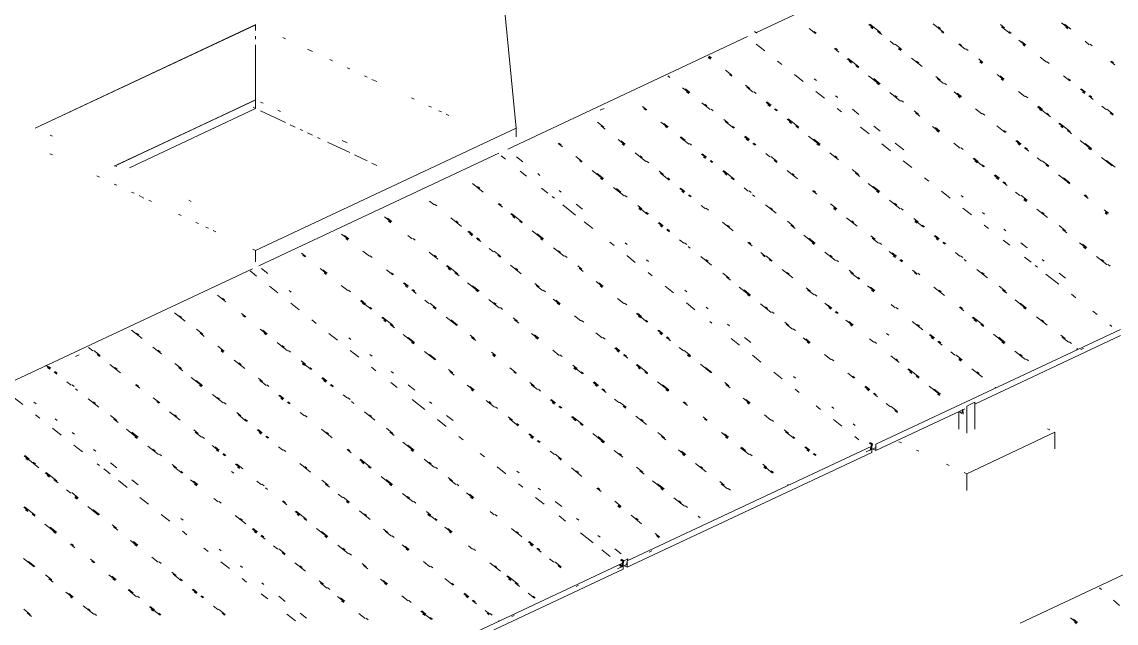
# Paper-space layout '03 3D Building and Roof' of a CAD drawing. Header units: millimetres. Extents: x 5 to 415, y 5 to 292.
# Drawn here: x 265.21 to 282.26, y 87.99 to 97.36 of the extents above; entities that cross this region are included whole.
import ezdxf

# ---------------------------------------------------------------- set-up
doc = ezdxf.new("R2010")
doc.units = ezdxf.units.MM
doc.layers.add('EXISTING', color=7, linetype='Continuous')
picture_1 = doc.add_image_def('image3.png', size_in_pixel=(1577, 763))

# ---------------------------------------------------------------- blocks, each defined once
blk = doc.blocks.new('SHEET_03')
at = {"layer": 'EXISTING', "color": 250, "lineweight": 9}
for p, q in [((272.439, 100.554), (272.908, 95.706)), ((276.654, 97.199), (280.391, 98.954)), ((265.411, 95.705), (268.852, 97.32)), ((265.413, 95.705), (268.839, 97.314)), ((268.849, 97.228), (268.849, 97.318)), ((276.658, 97.185), (276.625, 97.212)), ((277.473, 97.262), (277.572, 97.183)), ((277.585, 97.189), (277.552, 97.215)), ((278.407, 97.323), (278.474, 97.271)), ((278.586, 97.197), (278.42, 97.329)), ((278.47, 97.257), (278.437, 97.283)), ((278.54, 97.218), (278.606, 97.165)), ((278.583, 97.184), (278.549, 97.21)), ((279.408, 97.332), (279.574, 97.2)), ((279.52, 97.259), (279.487, 97.285)), ((279.571, 97.187), (279.538, 97.213)), ((280.521, 97.268), (280.455, 97.32)), ((280.475, 97.288), (280.608, 97.183)), ((280.621, 97.189), (280.587, 97.215)), ((281.41, 97.349), (281.509, 97.27)), ((281.555, 97.25), (281.455, 97.329)), ((281.506, 97.257), (281.473, 97.283)), ((268.849, 97.093), (268.849, 97.138)), ((269.273, 97.119), (269.312, 97.101)), ((272.777, 95.379), (276.514, 97.134)), ((278.739, 97.06), (278.806, 97.007)), ((280.741, 97.077), (280.84, 96.998)), ((280.853, 97.004), (280.787, 97.057)), ((281.775, 97.06), (281.841, 97.007)), ((268.849, 96.149), (268.849, 97.003)), ((269.659, 96.938), (269.736, 96.902)), ((276.65, 97.014), (276.783, 96.909)), ((277.871, 96.946), (277.937, 96.893)), ((277.917, 96.925), (277.884, 96.952)), ((278.918, 96.934), (278.818, 97.013)), ((278.902, 96.915), (278.869, 96.941)), ((278.872, 96.955), (278.905, 96.928)), ((279.806, 97.016), (279.906, 96.937)), ((279.849, 96.982), (279.816, 97.008)), ((279.852, 96.995), (279.819, 97.022)), ((279.952, 96.916), (279.918, 96.943)), ((280.837, 96.985), (280.804, 97.011)), ((281.887, 96.987), (281.854, 97.013)), ((270.006, 96.775), (270.045, 96.757)), ((275.937, 96.78), (275.903, 96.806)), ((275.906, 96.82), (275.94, 96.794)), ((275.952, 96.8), (275.919, 96.826)), ((276.982, 96.751), (277.049, 96.698)), ((278.07, 96.788), (278.137, 96.735)), ((278.249, 96.662), (278.083, 96.794)), ((278.133, 96.721), (278.1, 96.748)), ((279.071, 96.796), (279.237, 96.665)), ((279.183, 96.723), (279.15, 96.75)), ((280.184, 96.732), (280.118, 96.785)), ((280.168, 96.713), (280.135, 96.739)), ((280.138, 96.753), (280.172, 96.726)), ((281.073, 96.814), (281.172, 96.735)), ((281.218, 96.714), (281.185, 96.741)), ((282.173, 96.744), (282.24, 96.691)), ((282.219, 96.723), (282.186, 96.749)), ((270.277, 96.648), (270.315, 96.63)), ((270.547, 96.521), (270.585, 96.503)), ((275.271, 96.522), (275.304, 96.495)), ((276.172, 96.609), (276.272, 96.53)), ((276.269, 96.517), (276.235, 96.543)), ((277.248, 96.54), (277.381, 96.435)), ((278.203, 96.682), (278.236, 96.656)), ((278.246, 96.648), (278.212, 96.675)), ((278.402, 96.524), (278.568, 96.393)), ((280.404, 96.542), (280.503, 96.463)), ((280.516, 96.469), (280.45, 96.521)), ((281.438, 96.524), (281.538, 96.445)), ((270.662, 96.467), (270.74, 96.431)), ((276.55, 96.325), (276.483, 96.378)), ((277.588, 96.448), (277.554, 96.474)), ((278.581, 96.399), (278.481, 96.478)), ((278.565, 96.379), (278.532, 96.405)), ((279.515, 96.46), (279.449, 96.513)), ((279.469, 96.48), (279.569, 96.401)), ((279.615, 96.381), (279.582, 96.407)), ((280.5, 96.449), (280.467, 96.476)), ((281.55, 96.451), (281.517, 96.477)), ((275.503, 96.337), (275.603, 96.258)), ((275.615, 96.264), (275.549, 96.317)), ((275.6, 96.245), (275.566, 96.271)), ((276.504, 96.346), (276.604, 96.267)), ((276.547, 96.312), (276.513, 96.338)), ((276.649, 96.246), (276.616, 96.273)), ((277.58, 96.277), (277.713, 96.171)), ((277.92, 96.184), (277.886, 96.211)), ((278.734, 96.261), (278.9, 96.129)), ((278.846, 96.188), (278.813, 96.214)), ((279.735, 96.27), (279.835, 96.191)), ((279.847, 96.197), (279.781, 96.249)), ((279.831, 96.177), (279.798, 96.203)), ((280.736, 96.278), (280.835, 96.199)), ((280.881, 96.179), (280.848, 96.205)), ((281.704, 96.313), (281.77, 96.261)), ((281.782, 96.267), (281.716, 96.319)), ((281.767, 96.247), (281.734, 96.274)), ((281.836, 96.208), (281.903, 96.155)), ((281.882, 96.188), (281.849, 96.214)), ((266.649, 95.116), (268.849, 96.149)), ((268.839, 96.144), (266.669, 95.125)), ((268.852, 96.15), (266.687, 95.134)), ((268.849, 96.012), (266.881, 95.088)), ((268.808, 96.031), (268.849, 96.012)), ((268.849, 96.012), (268.849, 96.149)), ((268.926, 96.112), (268.965, 96.094)), ((271.28, 96.177), (271.318, 96.159)), ((271.55, 96.05), (271.589, 96.032)), ((274.219, 95.985), (274.281, 96.015)), ((274.946, 95.992), (274.88, 96.045)), ((274.901, 96.012), (274.934, 95.986)), ((275.802, 96.1), (275.935, 95.995)), ((275.881, 96.053), (275.848, 96.08)), ((276.803, 96.109), (276.869, 96.056)), ((276.882, 96.062), (276.815, 96.115)), ((276.866, 96.043), (276.833, 96.069)), ((276.981, 95.983), (276.948, 96.009)), ((277.912, 96.013), (277.978, 95.96)), ((278.946, 96.109), (278.913, 96.135)), ((281.035, 96.041), (281.234, 95.883)), ((281.114, 95.995), (281.047, 96.047)), ((282.035, 96.05), (282.102, 95.997)), ((269.312, 95.795), (268.926, 95.976)), ((269.196, 95.986), (269.235, 95.968)), ((271.704, 95.978), (271.743, 95.96)), ((271.82, 95.923), (271.859, 95.905)), ((275.98, 95.974), (275.947, 96.001)), ((276.213, 95.79), (276.146, 95.843)), ((276.936, 96.004), (276.969, 95.977)), ((277.135, 95.845), (277.201, 95.793)), ((277.313, 95.72), (277.147, 95.851)), ((278.252, 95.921), (278.152, 96)), ((279.178, 95.924), (279.112, 95.977)), ((279.132, 95.945), (279.199, 95.892)), ((280.067, 96.006), (280.167, 95.927)), ((280.212, 95.907), (280.179, 95.933)), ((281.098, 95.975), (281.065, 96.001)), ((281.213, 95.916), (281.18, 95.942)), ((282.214, 95.924), (282.114, 96.003)), ((282.168, 95.945), (282.201, 95.918)), ((282.211, 95.911), (282.178, 95.937)), ((268.849, 93.8), (272.908, 95.706)), ((269.466, 95.722), (269.389, 95.759)), ((269.582, 95.668), (269.543, 95.686)), ((272.908, 95.571), (272.908, 95.706)), ((274.277, 95.72), (274.178, 95.799)), ((274.232, 95.74), (274.298, 95.688)), ((275.166, 95.802), (275.266, 95.723)), ((275.278, 95.729), (275.212, 95.781)), ((275.263, 95.709), (275.229, 95.735)), ((276.167, 95.81), (276.3, 95.705)), ((276.312, 95.711), (276.279, 95.737)), ((277.198, 95.779), (277.165, 95.806)), ((277.268, 95.74), (277.301, 95.714)), ((277.31, 95.706), (277.277, 95.732)), ((278.277, 95.723), (278.41, 95.618)), ((278.583, 95.658), (278.484, 95.737)), ((279.398, 95.734), (279.498, 95.655)), ((279.51, 95.661), (279.444, 95.714)), ((279.495, 95.642), (279.461, 95.668)), ((280.399, 95.743), (280.532, 95.638)), ((280.544, 95.643), (280.511, 95.67)), ((281.367, 95.778), (281.433, 95.725)), ((281.545, 95.652), (281.379, 95.784)), ((281.43, 95.712), (281.397, 95.738)), ((281.499, 95.673), (281.566, 95.62)), ((265.684, 95.579), (265.646, 95.597)), ((269.736, 95.596), (269.659, 95.632)), ((269.852, 95.541), (269.813, 95.559)), ((270.199, 95.515), (270.277, 95.478)), ((274.497, 95.53), (274.597, 95.451)), ((274.609, 95.456), (274.543, 95.509)), ((275.465, 95.565), (275.598, 95.459)), ((275.544, 95.518), (275.477, 95.571)), ((275.541, 95.504), (275.508, 95.531)), ((276.466, 95.573), (276.532, 95.521)), ((276.545, 95.527), (276.478, 95.579)), ((276.529, 95.507), (276.496, 95.533)), ((277.467, 95.582), (277.633, 95.45)), ((277.645, 95.456), (277.546, 95.535)), ((280.698, 95.506), (280.764, 95.453)), ((280.777, 95.459), (280.71, 95.512)), ((281.542, 95.639), (281.509, 95.665)), ((281.699, 95.515), (281.865, 95.383)), ((270.315, 95.324), (269.968, 95.487)), ((273.563, 95.468), (273.629, 95.416)), ((273.609, 95.448), (273.575, 95.474)), ((274.594, 95.437), (274.561, 95.463)), ((275.643, 95.439), (275.61, 95.465)), ((276.599, 95.468), (276.632, 95.442)), ((276.644, 95.448), (276.611, 95.474)), ((277.63, 95.437), (277.596, 95.463)), ((277.642, 95.443), (277.609, 95.469)), ((278.609, 95.46), (278.742, 95.355)), ((278.949, 95.368), (278.816, 95.473)), ((279.73, 95.471), (279.83, 95.392)), ((279.875, 95.371), (279.842, 95.398)), ((280.761, 95.44), (280.728, 95.466)), ((280.83, 95.401), (280.897, 95.348)), ((280.876, 95.38), (280.843, 95.406)), ((281.877, 95.389), (281.777, 95.468)), ((281.861, 95.369), (281.828, 95.396)), ((281.874, 95.375), (281.841, 95.401)), ((265.642, 95.306), (265.681, 95.288)), ((268.9, 93.559), (272.637, 95.314)), ((270.585, 95.197), (270.392, 95.288)), ((270.74, 95.125), (270.662, 95.161)), ((272.674, 95.273), (272.741, 95.22)), ((273.014, 95.181), (272.914, 95.26)), ((273.94, 95.184), (273.841, 95.263)), ((273.895, 95.205), (273.928, 95.178)), ((274.763, 95.319), (274.929, 95.187)), ((274.875, 95.246), (274.842, 95.272)), ((274.975, 95.167), (274.941, 95.193)), ((275.797, 95.301), (275.863, 95.249)), ((275.876, 95.254), (275.809, 95.307)), ((275.86, 95.235), (275.827, 95.261)), ((275.93, 95.196), (275.963, 95.17)), ((275.975, 95.175), (275.942, 95.202)), ((276.798, 95.31), (276.864, 95.257)), ((276.976, 95.184), (276.877, 95.263)), ((276.931, 95.205), (276.964, 95.178)), ((276.973, 95.171), (276.94, 95.197)), ((277.799, 95.319), (277.931, 95.213)), ((277.911, 95.246), (277.878, 95.272)), ((278.941, 95.197), (279.074, 95.091)), ((280.029, 95.234), (280.195, 95.102)), ((280.108, 95.187), (280.041, 95.24)), ((280.092, 95.167), (280.059, 95.194)), ((281.03, 95.242), (281.096, 95.19)), ((281.208, 95.117), (281.109, 95.196)), ((282.03, 95.251), (282.196, 95.12)), ((282.242, 95.099), (282.109, 95.204)), ((266.688, 95.108), (266.649, 95.126)), ((272.973, 95.036), (273.072, 94.957)), ((273.279, 94.97), (273.246, 94.997)), ((274.094, 95.047), (274.26, 94.915)), ((274.272, 94.921), (274.173, 95)), ((275.207, 94.982), (275.14, 95.035)), ((275.161, 95.003), (275.294, 94.897)), ((276.129, 95.038), (276.195, 94.985)), ((276.307, 94.912), (276.141, 95.044)), ((276.192, 94.972), (276.159, 94.998)), ((277.13, 95.047), (277.296, 94.915)), ((277.242, 94.973), (277.209, 95)), ((278.243, 94.982), (278.143, 95.061)), ((278.197, 95.003), (278.263, 94.95)), ((280.207, 95.108), (280.174, 95.134)), ((281.162, 95.137), (281.196, 95.111)), ((281.205, 95.103), (281.172, 95.129)), ((266.376, 94.962), (266.414, 94.943)), ((266.646, 94.835), (266.684, 94.817)), ((272.229, 94.842), (272.395, 94.71)), ((274.257, 94.901), (274.224, 94.928)), ((275.306, 94.903), (275.273, 94.93)), ((276.262, 94.933), (276.295, 94.906)), ((276.304, 94.898), (276.271, 94.925)), ((278.396, 94.845), (278.562, 94.713)), ((279.273, 94.933), (279.339, 94.881)), ((280.361, 94.97), (280.427, 94.918)), ((280.44, 94.924), (280.373, 94.976)), ((280.424, 94.904), (280.391, 94.93)), ((280.494, 94.865), (280.56, 94.812)), ((280.536, 94.831), (280.503, 94.857)), ((280.539, 94.845), (280.506, 94.871)), ((281.362, 94.979), (281.528, 94.847)), ((281.54, 94.853), (281.44, 94.932)), ((281.537, 94.84), (281.504, 94.866)), ((266.916, 94.708), (266.954, 94.69)), ((267.032, 94.654), (267.109, 94.617)), ((272.341, 94.769), (272.308, 94.795)), ((273.305, 94.773), (273.404, 94.694)), ((273.611, 94.707), (273.578, 94.733)), ((274.426, 94.783), (274.592, 94.652)), ((274.538, 94.71), (274.472, 94.763)), ((274.535, 94.697), (274.502, 94.723)), ((274.638, 94.631), (274.604, 94.658)), ((275.46, 94.766), (275.526, 94.713)), ((275.539, 94.719), (275.472, 94.772)), ((275.523, 94.699), (275.49, 94.726)), ((275.593, 94.66), (275.626, 94.634)), ((275.638, 94.64), (275.605, 94.666)), ((276.461, 94.774), (276.527, 94.722)), ((276.573, 94.701), (276.54, 94.728)), ((276.594, 94.669), (276.627, 94.643)), ((277.528, 94.731), (277.594, 94.678)), ((277.574, 94.71), (277.541, 94.736)), ((278.575, 94.719), (278.475, 94.798)), ((278.559, 94.699), (278.526, 94.726)), ((279.538, 94.723), (279.671, 94.617)), ((279.878, 94.63), (279.845, 94.657)), ((280.693, 94.707), (280.759, 94.654)), ((280.871, 94.581), (280.772, 94.66)), ((281.76, 94.663), (281.826, 94.61)), ((281.802, 94.629), (281.769, 94.655)), ((281.806, 94.643), (281.772, 94.669)), ((267.186, 94.581), (267.225, 94.563)), ((267.845, 94.565), (267.807, 94.583)), ((271.56, 94.57), (271.626, 94.517)), ((271.672, 94.497), (271.639, 94.523)), ((272.627, 94.526), (272.694, 94.473)), ((272.673, 94.505), (272.64, 94.532)), ((273.471, 94.641), (273.504, 94.615)), ((273.637, 94.509), (273.836, 94.351)), ((273.943, 94.443), (273.844, 94.522)), ((274.87, 94.447), (274.804, 94.5)), ((275.792, 94.502), (275.858, 94.45)), ((276.793, 94.511), (276.959, 94.379)), ((277.906, 94.447), (277.806, 94.526)), ((278.728, 94.581), (278.894, 94.45)), ((278.837, 94.494), (278.804, 94.521)), ((278.84, 94.508), (278.807, 94.534)), ((280.856, 94.562), (280.822, 94.588)), ((280.825, 94.602), (280.859, 94.575)), ((280.868, 94.568), (280.835, 94.594)), ((267.649, 94.364), (267.688, 94.346)), ((270.858, 94.324), (270.958, 94.245)), ((270.97, 94.251), (270.904, 94.304)), ((271.892, 94.307), (272.058, 94.175)), ((272.826, 94.368), (272.893, 94.315)), ((273.005, 94.242), (272.839, 94.374)), ((272.89, 94.302), (272.857, 94.328)), ((274.854, 94.427), (274.821, 94.454)), ((274.824, 94.467), (274.957, 94.362)), ((274.97, 94.368), (274.936, 94.394)), ((275.904, 94.429), (275.871, 94.456)), ((276.905, 94.438), (276.872, 94.464)), ((277.89, 94.427), (277.857, 94.454)), ((277.86, 94.467), (277.893, 94.441)), ((278.059, 94.309), (278.225, 94.177)), ((278.94, 94.429), (278.907, 94.455)), ((279.87, 94.459), (280.003, 94.354)), ((280.21, 94.367), (280.177, 94.393)), ((281.025, 94.444), (281.191, 94.312)), ((281.137, 94.37), (281.104, 94.397)), ((282.138, 94.379), (282.071, 94.432)), ((282.122, 94.36), (282.089, 94.386)), ((282.092, 94.4), (282.125, 94.373)), ((267.919, 94.237), (267.958, 94.219)), ((268.073, 94.164), (268.112, 94.146)), ((270.954, 94.231), (270.921, 94.258)), ((272.004, 94.233), (271.971, 94.26)), ((272.959, 94.263), (272.992, 94.236)), ((273.002, 94.228), (272.969, 94.255)), ((273.969, 94.246), (274.102, 94.14)), ((275.123, 94.23), (275.189, 94.178)), ((275.202, 94.183), (275.136, 94.236)), ((275.186, 94.164), (275.153, 94.19)), ((276.124, 94.239), (276.29, 94.107)), ((276.236, 94.166), (276.203, 94.192)), ((277.237, 94.175), (277.137, 94.254)), ((277.191, 94.195), (277.258, 94.142)), ((278.171, 94.236), (278.138, 94.262)), ((279.172, 94.245), (279.106, 94.297)), ((279.157, 94.225), (279.123, 94.252)), ((279.126, 94.265), (279.259, 94.16)), ((279.272, 94.166), (279.239, 94.192)), ((280.202, 94.196), (280.269, 94.143)), ((281.469, 94.107), (281.369, 94.186)), ((268.189, 94.11), (268.228, 94.092)), ((270.189, 94.052), (270.289, 93.973)), ((270.301, 93.979), (270.235, 94.032)), ((270.286, 93.959), (270.252, 93.986)), ((271.223, 94.034), (271.289, 93.982)), ((271.335, 93.961), (271.302, 93.988)), ((272.158, 94.096), (272.224, 94.043)), ((272.236, 94.049), (272.17, 94.102)), ((272.221, 94.029), (272.188, 94.056)), ((272.29, 93.99), (272.357, 93.938)), ((272.333, 93.956), (272.3, 93.983)), ((272.336, 93.97), (272.303, 93.996)), ((273.158, 94.105), (273.324, 93.973)), ((273.337, 93.979), (273.237, 94.058)), ((273.321, 93.959), (273.288, 93.986)), ((275.256, 94.125), (275.289, 94.099)), ((275.298, 94.091), (275.265, 94.117)), ((275.301, 94.104), (275.268, 94.131)), ((275.455, 93.967), (275.521, 93.914)), ((277.39, 94.037), (277.556, 93.905)), ((277.569, 93.911), (277.469, 93.99)), ((278.503, 93.973), (278.437, 94.025)), ((278.458, 93.993), (278.557, 93.914)), ((278.5, 93.959), (278.467, 93.985)), ((279.425, 94.028), (279.492, 93.975)), ((279.504, 93.981), (279.438, 94.034)), ((279.488, 93.962), (279.455, 93.988)), ((280.542, 94.104), (280.509, 94.13)), ((281.423, 94.128), (281.489, 94.075)), ((268.804, 93.821), (268.849, 93.8)), ((268.849, 93.8), (268.849, 93.621)), ((272.49, 93.832), (272.556, 93.78)), ((273.49, 93.841), (273.656, 93.709)), ((273.602, 93.768), (273.569, 93.794)), ((274.367, 93.93), (274.434, 93.877)), ((274.64, 93.89), (274.607, 93.917)), ((275.567, 93.894), (275.534, 93.92)), ((275.588, 93.862), (275.621, 93.835)), ((276.522, 93.923), (276.589, 93.87)), ((276.568, 93.902), (276.535, 93.929)), ((277.553, 93.892), (277.52, 93.918)), ((278.603, 93.894), (278.57, 93.92)), ((279.558, 93.923), (279.591, 93.896)), ((279.604, 93.902), (279.57, 93.929)), ((280.501, 93.959), (280.601, 93.88)), ((280.874, 93.84), (280.774, 93.919)), ((281.689, 93.917), (281.788, 93.838)), ((281.801, 93.844), (281.734, 93.896)), ((281.785, 93.824), (281.752, 93.851)), ((269.632, 93.707), (269.566, 93.759)), ((269.587, 93.727), (269.62, 93.701)), ((270.521, 93.789), (270.621, 93.71)), ((270.666, 93.689), (270.633, 93.715)), ((271.555, 93.771), (271.688, 93.666)), ((271.667, 93.698), (271.634, 93.724)), ((272.668, 93.707), (272.568, 93.786)), ((272.622, 93.727), (272.656, 93.701)), ((272.665, 93.693), (272.632, 93.719)), ((273.702, 93.689), (273.669, 93.715)), ((274.633, 93.719), (274.765, 93.614)), ((274.972, 93.627), (274.939, 93.653)), ((275.787, 93.703), (275.953, 93.572)), ((275.899, 93.63), (275.866, 93.657)), ((276.721, 93.765), (276.788, 93.712)), ((276.785, 93.699), (276.751, 93.725)), ((276.9, 93.639), (276.8, 93.718)), ((276.854, 93.66), (276.887, 93.633)), ((277.722, 93.774), (277.888, 93.642)), ((277.834, 93.7), (277.801, 93.727)), ((277.934, 93.621), (277.901, 93.648)), ((278.723, 93.782), (278.823, 93.703)), ((278.835, 93.709), (278.769, 93.762)), ((278.82, 93.69), (278.786, 93.716)), ((278.889, 93.651), (278.922, 93.624)), ((278.935, 93.63), (278.902, 93.656)), ((279.757, 93.765), (279.824, 93.712)), ((279.869, 93.692), (279.836, 93.718)), ((279.89, 93.659), (279.923, 93.633)), ((280.833, 93.695), (280.933, 93.616)), ((281.14, 93.63), (281.106, 93.656)), ((281.954, 93.706), (282.12, 93.574)), ((282.066, 93.633), (282.033, 93.659)), ((265.024, 91.739), (268.799, 93.512)), ((268.764, 93.479), (268.864, 93.4)), ((269.038, 93.44), (268.938, 93.519)), ((269.852, 93.517), (269.952, 93.438)), ((269.964, 93.443), (269.898, 93.496)), ((270.886, 93.499), (270.986, 93.42)), ((270.998, 93.426), (270.965, 93.452)), ((271.821, 93.56), (271.887, 93.508)), ((271.999, 93.434), (271.833, 93.566)), ((271.884, 93.494), (271.851, 93.52)), ((271.953, 93.455), (272.02, 93.402)), ((272.821, 93.569), (272.987, 93.437)), ((272.934, 93.496), (272.9, 93.522)), ((273.934, 93.505), (273.868, 93.557)), ((273.889, 93.525), (273.955, 93.472)), ((274.965, 93.456), (275.031, 93.403)), ((277.053, 93.502), (277.219, 93.37)), ((277.165, 93.428), (277.132, 93.455)), ((278.166, 93.437), (278.1, 93.49)), ((278.121, 93.458), (278.253, 93.352)), ((279.088, 93.493), (279.155, 93.44)), ((279.152, 93.426), (279.118, 93.453)), ((280.089, 93.501), (280.255, 93.37)), ((280.201, 93.428), (280.168, 93.455)), ((280.999, 93.564), (281.032, 93.537)), ((282.166, 93.554), (282.133, 93.58)), ((269.949, 93.424), (269.915, 93.45)), ((271.152, 93.288), (271.218, 93.236)), ((271.231, 93.241), (271.164, 93.294)), ((271.996, 93.421), (271.963, 93.447)), ((272.153, 93.297), (272.319, 93.165)), ((273.266, 93.232), (273.199, 93.285)), ((274.154, 93.314), (274.254, 93.235)), ((274.266, 93.241), (274.2, 93.294)), ((276.231, 93.367), (276.131, 93.446)), ((276.185, 93.387), (276.252, 93.335)), ((276.228, 93.353), (276.195, 93.38)), ((278.266, 93.358), (278.233, 93.384)), ((279.2, 93.419), (279.167, 93.446)), ((281.165, 93.432), (281.364, 93.274)), ((281.471, 93.366), (281.372, 93.445)), ((269.063, 93.242), (269.196, 93.137)), ((269.403, 93.15), (269.369, 93.177)), ((270.184, 93.253), (270.284, 93.174)), ((270.329, 93.154), (270.296, 93.18)), ((271.215, 93.222), (271.182, 93.248)), ((271.285, 93.183), (271.351, 93.13)), ((271.33, 93.162), (271.297, 93.189)), ((272.331, 93.171), (272.231, 93.25)), ((272.315, 93.152), (272.282, 93.178)), ((273.22, 93.253), (273.319, 93.174)), ((273.365, 93.153), (273.332, 93.18)), ((274.251, 93.222), (274.218, 93.248)), ((275.23, 93.245), (275.363, 93.14)), ((275.57, 93.153), (275.537, 93.179)), ((276.384, 93.229), (276.55, 93.098)), ((276.563, 93.104), (276.463, 93.183)), ((276.547, 93.084), (276.514, 93.11)), ((277.497, 93.165), (277.431, 93.218)), ((277.452, 93.185), (277.551, 93.106)), ((277.494, 93.151), (277.461, 93.178)), ((277.597, 93.086), (277.564, 93.112)), ((278.386, 93.247), (278.486, 93.168)), ((278.498, 93.174), (278.432, 93.226)), ((278.483, 93.154), (278.449, 93.181)), ((279.42, 93.229), (279.586, 93.098)), ((279.532, 93.156), (279.499, 93.182)), ((280.533, 93.165), (280.434, 93.244)), ((280.487, 93.185), (280.554, 93.133)), ((280.53, 93.151), (280.497, 93.177)), ((281.563, 93.116), (281.63, 93.063)), ((268.253, 93.101), (268.385, 92.996)), ((268.365, 93.028), (268.332, 93.054)), ((269.395, 92.979), (269.528, 92.874)), ((270.483, 93.016), (270.649, 92.884)), ((270.562, 92.969), (270.495, 93.022)), ((270.546, 92.95), (270.513, 92.976)), ((271.484, 93.025), (271.55, 92.972)), ((271.662, 92.899), (271.563, 92.978)), ((272.485, 93.034), (272.651, 92.902)), ((272.597, 92.96), (272.563, 92.987)), ((273.485, 93.042), (273.585, 92.963)), ((273.597, 92.969), (273.531, 93.022)), ((273.582, 92.95), (273.549, 92.976)), ((274.486, 93.051), (274.586, 92.972)), ((274.632, 92.951), (274.598, 92.978)), ((275.562, 92.982), (275.695, 92.876)), ((276.716, 92.966), (276.882, 92.834)), ((277.717, 92.975), (277.817, 92.896)), ((277.829, 92.902), (277.763, 92.954)), ((278.751, 92.957), (278.818, 92.904)), ((280.687, 93.027), (280.853, 92.896)), ((280.865, 92.901), (280.766, 92.98)), ((267.584, 92.829), (267.75, 92.697)), ((267.696, 92.756), (267.663, 92.782)), ((268.697, 92.764), (268.63, 92.817)), ((268.651, 92.785), (268.684, 92.759)), ((270.661, 92.89), (270.628, 92.917)), ((271.616, 92.919), (271.65, 92.893)), ((271.659, 92.885), (271.626, 92.912)), ((272.696, 92.881), (272.663, 92.908)), ((273.817, 92.779), (273.917, 92.7)), ((274.785, 92.814), (274.951, 92.682)), ((274.864, 92.767), (274.798, 92.82)), ((274.848, 92.748), (274.815, 92.774)), ((275.902, 92.889), (275.869, 92.916)), ((276.828, 92.893), (276.795, 92.919)), ((276.928, 92.814), (276.895, 92.84)), ((277.814, 92.882), (277.781, 92.908)), ((277.883, 92.843), (277.916, 92.817)), ((277.929, 92.823), (277.896, 92.849)), ((278.863, 92.884), (278.83, 92.91)), ((279.819, 92.913), (279.885, 92.86)), ((279.864, 92.893), (279.831, 92.919)), ((280.849, 92.882), (280.816, 92.908)), ((281.895, 92.852), (281.962, 92.8)), ((269.727, 92.716), (269.793, 92.663)), ((270.815, 92.753), (270.881, 92.7)), ((270.993, 92.627), (270.827, 92.759)), ((270.878, 92.686), (270.845, 92.713)), ((270.948, 92.647), (271.014, 92.595)), ((270.99, 92.613), (270.957, 92.64)), ((271.816, 92.761), (271.982, 92.63)), ((271.994, 92.636), (271.895, 92.715)), ((272.929, 92.697), (272.862, 92.75)), ((272.883, 92.717), (272.949, 92.665)), ((273.963, 92.679), (273.929, 92.706)), ((274.963, 92.688), (274.93, 92.714)), ((275.927, 92.692), (275.96, 92.665)), ((276.234, 92.626), (276.201, 92.652)), ((277.16, 92.629), (277.094, 92.682)), ((277.115, 92.65), (277.214, 92.571)), ((278.049, 92.711), (278.149, 92.632)), ((278.161, 92.638), (278.095, 92.691)), ((278.146, 92.619), (278.112, 92.645)), ((279.083, 92.694), (279.249, 92.562)), ((279.195, 92.621), (279.162, 92.647)), ((280.018, 92.755), (280.084, 92.702)), ((280.196, 92.629), (280.03, 92.761)), ((280.081, 92.689), (280.048, 92.715)), ((280.151, 92.65), (280.184, 92.623)), ((280.193, 92.616), (280.16, 92.642)), ((281.019, 92.764), (281.185, 92.632)), ((281.131, 92.691), (281.097, 92.717)), ((282.161, 92.642), (282.194, 92.615)), ((266.915, 92.557), (267.081, 92.425)), ((267.027, 92.484), (266.994, 92.51)), ((268.028, 92.492), (267.928, 92.571)), ((267.982, 92.513), (268.049, 92.46)), ((268.917, 92.574), (269.016, 92.495)), ((269.029, 92.501), (268.962, 92.554)), ((269.013, 92.482), (268.98, 92.508)), ((269.992, 92.505), (270.125, 92.399)), ((270.332, 92.413), (270.299, 92.439)), ((271.147, 92.489), (271.313, 92.358)), ((271.325, 92.363), (271.226, 92.442)), ((272.26, 92.425), (272.193, 92.478)), ((272.214, 92.445), (272.28, 92.393)), ((272.257, 92.411), (272.223, 92.438)), ((273.148, 92.507), (273.248, 92.428)), ((273.261, 92.434), (273.194, 92.486)), ((273.245, 92.414), (273.212, 92.44)), ((274.149, 92.515), (274.249, 92.436)), ((274.295, 92.416), (274.261, 92.442)), ((275.117, 92.551), (275.183, 92.498)), ((275.196, 92.504), (275.129, 92.556)), ((275.18, 92.484), (275.147, 92.511)), ((275.25, 92.445), (275.316, 92.392)), ((275.292, 92.411), (275.259, 92.437)), ((275.295, 92.425), (275.262, 92.451)), ((276.259, 92.428), (276.392, 92.323)), ((276.566, 92.363), (276.466, 92.442)), ((277.26, 92.55), (277.227, 92.577)), ((277.38, 92.439), (277.48, 92.36)), ((278.514, 90.778), (282.329, 92.569)), ((278.716, 92.478), (278.683, 92.505)), ((279.349, 92.483), (279.415, 92.43)), ((279.428, 92.436), (279.361, 92.489)), ((279.412, 92.417), (279.379, 92.443)), ((280.056, 91.404), (282.329, 92.471)), ((280.35, 92.492), (280.516, 92.36)), ((280.528, 92.366), (280.429, 92.445)), ((281.463, 92.427), (281.396, 92.48)), ((281.417, 92.448), (281.517, 92.369)), ((266.246, 92.285), (266.312, 92.232)), ((267.247, 92.293), (267.38, 92.188)), ((268.36, 92.229), (268.26, 92.308)), ((269.182, 92.364), (269.348, 92.232)), ((269.291, 92.277), (269.258, 92.303)), ((269.294, 92.29), (269.261, 92.317)), ((271.31, 92.344), (271.276, 92.37)), ((271.322, 92.35), (271.289, 92.376)), ((274.448, 92.278), (274.514, 92.226)), ((274.527, 92.232), (274.461, 92.284)), ((275.449, 92.287), (275.515, 92.234)), ((277.492, 92.366), (277.426, 92.419)), ((277.477, 92.347), (277.444, 92.373)), ((278.414, 92.422), (278.481, 92.369)), ((278.526, 92.348), (278.493, 92.375)), ((279.482, 92.378), (279.548, 92.325)), ((279.524, 92.344), (279.491, 92.37)), ((279.527, 92.357), (279.494, 92.384)), ((280.513, 92.346), (280.479, 92.373)), ((281.562, 92.348), (281.529, 92.375)), ((281.649, 92.263), (281.646, 92.25)), ((281.662, 92.269), (281.649, 92.263)), ((281.711, 92.255), (281.75, 92.273)), ((266.039, 92.145), (266.101, 92.174)), ((266.424, 92.159), (266.325, 92.238)), ((266.379, 92.179), (266.412, 92.153)), ((266.421, 92.145), (266.388, 92.172)), ((267.359, 92.22), (267.326, 92.247)), ((268.344, 92.209), (268.311, 92.236)), ((268.314, 92.249), (268.347, 92.223)), ((268.513, 92.091), (268.679, 91.96)), ((269.394, 92.211), (269.361, 92.238)), ((270.324, 92.241), (270.457, 92.136)), ((270.664, 92.149), (270.631, 92.176)), ((271.479, 92.226), (271.645, 92.094)), ((271.657, 92.1), (271.558, 92.179)), ((272.592, 92.161), (272.525, 92.214)), ((272.576, 92.142), (272.543, 92.168)), ((272.546, 92.182), (272.579, 92.156)), ((273.48, 92.243), (273.58, 92.164)), ((273.626, 92.144), (273.592, 92.17)), ((274.511, 92.212), (274.478, 92.238)), ((274.581, 92.173), (274.647, 92.12)), ((274.627, 92.153), (274.593, 92.179)), ((275.627, 92.161), (275.528, 92.24)), ((275.612, 92.142), (275.579, 92.168)), ((275.582, 92.182), (275.615, 92.155)), ((275.624, 92.148), (275.591, 92.174)), ((276.591, 92.165), (276.724, 92.06)), ((277.712, 92.176), (277.812, 92.097)), ((277.858, 92.076), (277.824, 92.103)), ((278.746, 92.158), (278.879, 92.053)), ((278.858, 92.085), (278.825, 92.111)), ((279.681, 92.22), (279.747, 92.167)), ((279.859, 92.094), (279.76, 92.173)), ((279.844, 92.074), (279.81, 92.101)), ((279.814, 92.114), (279.847, 92.088)), ((280.682, 92.228), (280.848, 92.097)), ((280.791, 92.142), (280.757, 92.168)), ((280.794, 92.155), (280.761, 92.182)), ((280.893, 92.076), (280.86, 92.102)), ((265.577, 92.013), (265.643, 91.96)), ((265.64, 91.946), (265.607, 91.973)), ((265.656, 91.966), (265.623, 91.992)), ((266.578, 92.021), (266.744, 91.89)), ((266.69, 91.948), (266.657, 91.974)), ((267.691, 91.957), (267.591, 92.036)), ((267.645, 91.977), (267.712, 91.925)), ((268.625, 92.018), (268.592, 92.045)), ((269.626, 92.027), (269.56, 92.08)), ((269.611, 92.007), (269.577, 92.034)), ((269.58, 92.047), (269.713, 91.942)), ((269.726, 91.948), (269.693, 91.974)), ((270.656, 91.978), (270.723, 91.925)), ((271.923, 91.889), (271.856, 91.942)), ((272.811, 91.971), (272.911, 91.892)), ((273.858, 91.959), (273.792, 92.012)), ((273.842, 91.94), (273.809, 91.966)), ((273.812, 91.98), (273.945, 91.875)), ((274.78, 92.015), (274.846, 91.962)), ((274.958, 91.889), (274.793, 92.021)), ((274.843, 91.949), (274.81, 91.975)), ((275.781, 92.024), (275.947, 91.892)), ((275.959, 91.898), (275.86, 91.977)), ((279.012, 91.947), (279.078, 91.895)), ((279.19, 91.822), (279.024, 91.953)), ((280.013, 91.956), (280.179, 91.825)), ((265.71, 91.907), (265.743, 91.881)), ((265.752, 91.873), (265.719, 91.899)), ((265.756, 91.887), (265.722, 91.913)), ((265.909, 91.749), (265.975, 91.697)), ((267.844, 91.819), (268.01, 91.688)), ((268.023, 91.693), (267.923, 91.772)), ((268.957, 91.755), (268.891, 91.808)), ((268.912, 91.775), (269.011, 91.696)), ((268.954, 91.741), (268.921, 91.768)), ((269.879, 91.81), (269.946, 91.758)), ((269.958, 91.764), (269.892, 91.816)), ((269.943, 91.744), (269.909, 91.77)), ((270.996, 91.886), (270.963, 91.912)), ((271.877, 91.91), (271.943, 91.857)), ((272.908, 91.879), (272.875, 91.905)), ((273.958, 91.88), (273.924, 91.907)), ((274.19, 91.696), (274.124, 91.749)), ((274.913, 91.91), (274.946, 91.883)), ((274.955, 91.876), (274.922, 91.902)), ((275.112, 91.752), (275.278, 91.62)), ((276.923, 91.902), (277.056, 91.796)), ((277.263, 91.81), (277.23, 91.836)), ((278.077, 91.886), (278.177, 91.807)), ((278.189, 91.813), (278.156, 91.839)), ((279.075, 91.881), (279.042, 91.908)), ((279.145, 91.842), (279.178, 91.816)), ((279.187, 91.808), (279.154, 91.834)), ((280.125, 91.883), (280.092, 91.909)), ((266.021, 91.676), (265.988, 91.702)), ((266.042, 91.644), (266.075, 91.618)), ((266.976, 91.705), (267.043, 91.653)), ((267.019, 91.671), (266.986, 91.697)), ((267.022, 91.685), (266.989, 91.711)), ((268.007, 91.674), (267.974, 91.7)), ((269.057, 91.676), (269.024, 91.702)), ((270.012, 91.705), (270.045, 91.679)), ((270.055, 91.671), (270.021, 91.697)), ((270.058, 91.685), (270.025, 91.711)), ((270.955, 91.741), (271.055, 91.662)), ((271.328, 91.623), (271.228, 91.702)), ((272.143, 91.699), (272.242, 91.62)), ((272.255, 91.626), (272.188, 91.679)), ((272.239, 91.606), (272.206, 91.633)), ((273.189, 91.687), (273.123, 91.74)), ((273.143, 91.708), (273.243, 91.629)), ((273.186, 91.674), (273.153, 91.7)), ((273.289, 91.608), (273.256, 91.635)), ((274.111, 91.743), (274.178, 91.69)), ((274.174, 91.677), (274.141, 91.703)), ((274.244, 91.638), (274.31, 91.585)), ((274.29, 91.617), (274.256, 91.643)), ((275.29, 91.626), (275.191, 91.705)), ((275.275, 91.606), (275.242, 91.633)), ((275.287, 91.612), (275.254, 91.639)), ((276.225, 91.687), (276.159, 91.74)), ((276.179, 91.708), (276.246, 91.655)), ((277.255, 91.638), (277.322, 91.586)), ((278.343, 91.675), (278.409, 91.623)), ((278.422, 91.629), (278.355, 91.681)), ((278.406, 91.609), (278.373, 91.635)), ((278.521, 91.55), (278.488, 91.576)), ((279.344, 91.684), (279.51, 91.552)), ((279.522, 91.558), (279.423, 91.637)), ((280.378, 91.666), (280.375, 91.653)), ((265.087, 91.501), (265.22, 91.396)), ((265.426, 91.409), (265.393, 91.436)), ((266.241, 91.486), (266.407, 91.354)), ((266.353, 91.413), (266.32, 91.439)), ((267.354, 91.421), (267.254, 91.5)), ((267.308, 91.442), (267.341, 91.416)), ((268.176, 91.556), (268.342, 91.424)), ((268.288, 91.483), (268.255, 91.509)), ((268.388, 91.404), (268.355, 91.43)), ((269.21, 91.538), (269.277, 91.486)), ((269.289, 91.491), (269.223, 91.544)), ((269.274, 91.472), (269.24, 91.498)), ((269.343, 91.433), (269.376, 91.407)), ((269.389, 91.412), (269.356, 91.439)), ((270.211, 91.547), (270.278, 91.494)), ((270.323, 91.474), (270.29, 91.5)), ((270.344, 91.442), (270.377, 91.415)), ((271.287, 91.478), (271.486, 91.32)), ((271.594, 91.412), (271.56, 91.438)), ((272.441, 91.462), (272.574, 91.357)), ((272.52, 91.415), (272.487, 91.442)), ((273.442, 91.471), (273.509, 91.418)), ((273.521, 91.424), (273.455, 91.477)), ((273.505, 91.404), (273.472, 91.431)), ((274.443, 91.48), (274.509, 91.427)), ((274.622, 91.354), (274.522, 91.433)), ((275.51, 91.436), (275.577, 91.383)), ((275.556, 91.415), (275.523, 91.441)), ((276.445, 91.497), (276.544, 91.418)), ((276.557, 91.424), (276.49, 91.476)), ((276.541, 91.404), (276.508, 91.431)), ((278.476, 91.57), (278.542, 91.517)), ((278.675, 91.412), (278.741, 91.359)), ((279.507, 91.539), (279.473, 91.565)), ((279.932, 91.373), (280.057, 91.432)), ((280.057, 91.011), (280.057, 91.432)), ((265.419, 91.238), (265.485, 91.185)), ((267.507, 91.284), (267.673, 91.152)), ((267.619, 91.211), (267.586, 91.237)), ((268.62, 91.219), (268.554, 91.272)), ((268.575, 91.24), (268.707, 91.134)), ((269.542, 91.275), (269.609, 91.222)), ((270.543, 91.284), (270.709, 91.152)), ((270.655, 91.21), (270.622, 91.237)), ((272.62, 91.336), (272.587, 91.363)), ((273.575, 91.365), (273.608, 91.339)), ((273.621, 91.345), (273.587, 91.371)), ((274.576, 91.374), (274.609, 91.348)), ((274.618, 91.34), (274.585, 91.366)), ((277.587, 91.375), (277.653, 91.322)), ((277.86, 91.335), (277.827, 91.362)), ((278.514, 90.681), (279.901, 91.332)), ((278.853, 91.286), (278.754, 91.365)), ((278.808, 91.307), (278.841, 91.28)), ((278.85, 91.273), (278.817, 91.299)), ((279.808, 91.011), (279.808, 91.291)), ((279.854, 91.256), (279.821, 91.283)), ((279.87, 91.325), (279.854, 91.256)), ((279.87, 91.325), (279.873, 91.245)), ((279.932, 91.373), (279.932, 90.952)), ((265.758, 91.146), (265.725, 91.172)), ((266.685, 91.149), (266.585, 91.228)), ((266.639, 91.17), (266.706, 91.117)), ((268.72, 91.14), (268.687, 91.167)), ((269.654, 91.202), (269.621, 91.228)), ((271.685, 91.162), (271.818, 91.056)), ((271.926, 91.148), (271.826, 91.227)), ((272.852, 91.152), (272.786, 91.205)), ((272.807, 91.172), (272.939, 91.067)), ((272.952, 91.073), (272.919, 91.099)), ((273.774, 91.207), (273.841, 91.155)), ((273.953, 91.082), (273.787, 91.213)), ((273.837, 91.141), (273.804, 91.167)), ((273.907, 91.102), (273.94, 91.076)), ((273.949, 91.068), (273.916, 91.094)), ((274.775, 91.216), (274.941, 91.084)), ((274.887, 91.143), (274.854, 91.169)), ((275.888, 91.152), (275.822, 91.204)), ((275.842, 91.172), (275.875, 91.146)), ((276.777, 91.234), (276.876, 91.155)), ((276.922, 91.134), (276.889, 91.16)), ((277.853, 91.164), (277.985, 91.059)), ((278.192, 91.072), (278.159, 91.098)), ((265.684, 91.027), (265.817, 90.922)), ((266.024, 90.935), (265.991, 90.961)), ((266.838, 91.012), (267.004, 90.88)), ((267.017, 90.886), (266.917, 90.965)), ((267.951, 90.947), (267.885, 91)), ((267.906, 90.968), (268.005, 90.889)), ((267.948, 90.934), (267.915, 90.96)), ((268.051, 90.868), (268.018, 90.895)), ((268.873, 91.003), (268.94, 90.95)), ((268.952, 90.956), (268.886, 91.009)), ((268.937, 90.936), (268.903, 90.963)), ((269.006, 90.897), (269.039, 90.871)), ((269.052, 90.877), (269.019, 90.903)), ((269.874, 91.012), (270.04, 90.88)), ((269.986, 90.938), (269.953, 90.965)), ((270.987, 90.947), (270.888, 91.026)), ((270.942, 90.968), (271.008, 90.915)), ((270.984, 90.933), (270.951, 90.96)), ((272.017, 90.898), (272.084, 90.845)), ((273.105, 90.935), (273.172, 90.883)), ((273.184, 90.888), (273.118, 90.941)), ((273.169, 90.869), (273.135, 90.895)), ((274.106, 90.944), (274.272, 90.812)), ((274.285, 90.818), (274.185, 90.897)), ((275.219, 90.88), (275.119, 90.959)), ((275.173, 90.9), (275.24, 90.847)), ((276.108, 90.961), (276.207, 90.882)), ((276.22, 90.888), (276.154, 90.941)), ((276.204, 90.869), (276.171, 90.895)), ((277.154, 90.95), (277.088, 91.002)), ((277.109, 90.97), (277.241, 90.865)), ((277.254, 90.871), (277.221, 90.897)), ((278.185, 90.901), (278.251, 90.848)), ((279.932, 90.319), (281.306, 90.964)), ((281.228, 91.001), (281.188, 91.019)), ((281.306, 90.704), (281.306, 90.964)), ((266.016, 90.764), (266.149, 90.658)), ((267.001, 90.866), (266.968, 90.893)), ((267.17, 90.748), (267.336, 90.617)), ((268.171, 90.757), (268.271, 90.678)), ((268.283, 90.684), (268.217, 90.737)), ((269.205, 90.739), (269.272, 90.687)), ((271.141, 90.81), (271.307, 90.678)), ((271.319, 90.684), (271.22, 90.763)), ((273.238, 90.83), (273.271, 90.804)), ((273.284, 90.809), (273.251, 90.836)), ((274.269, 90.799), (274.236, 90.825)), ((274.281, 90.805), (274.248, 90.831)), ((274.638, 88.958), (278.452, 90.749)), ((276.407, 90.724), (276.539, 90.619)), ((276.485, 90.678), (276.419, 90.73)), ((277.407, 90.733), (277.474, 90.68)), ((277.486, 90.686), (277.42, 90.739)), ((278.413, 90.798), (278.446, 90.772)), ((278.446, 90.772), (278.427, 90.687)), ((278.427, 90.687), (278.505, 90.724)), ((278.462, 90.779), (278.429, 90.806)), ((278.442, 90.694), (278.462, 90.779)), ((278.452, 90.749), (278.452, 90.651)), ((278.514, 90.681), (278.514, 90.778)), ((278.873, 90.817), (278.912, 90.798)), ((265.239, 90.596), (265.471, 90.412)), ((265.318, 90.549), (265.252, 90.602)), ((265.302, 90.53), (265.269, 90.556)), ((266.356, 90.672), (266.323, 90.698)), ((267.283, 90.675), (267.249, 90.701)), ((267.382, 90.596), (267.349, 90.622)), ((268.268, 90.664), (268.235, 90.691)), ((268.337, 90.625), (268.37, 90.599)), ((268.383, 90.605), (268.35, 90.631)), ((269.317, 90.666), (269.284, 90.693)), ((270.273, 90.695), (270.339, 90.643)), ((270.318, 90.675), (270.285, 90.701)), ((271.304, 90.664), (271.27, 90.691)), ((272.349, 90.635), (272.416, 90.582)), ((273.437, 90.672), (273.504, 90.619)), ((273.616, 90.546), (273.516, 90.625)), ((273.57, 90.567), (273.603, 90.54)), ((273.613, 90.532), (273.579, 90.559)), ((274.438, 90.681), (274.571, 90.575)), ((274.55, 90.607), (274.517, 90.634)), ((274.638, 88.861), (278.452, 90.651)), ((275.439, 90.689), (275.539, 90.61)), ((275.551, 90.616), (275.485, 90.669)), ((275.535, 90.597), (275.502, 90.623)), ((276.482, 90.664), (276.449, 90.69)), ((276.585, 90.599), (276.552, 90.625)), ((277.471, 90.667), (277.438, 90.693)), ((277.54, 90.628), (277.573, 90.601)), ((277.586, 90.607), (277.553, 90.634)), ((278.364, 90.658), (278.442, 90.694)), ((278.436, 90.717), (278.514, 90.681)), ((279.147, 90.688), (279.187, 90.669)), ((265.418, 90.47), (265.384, 90.497)), ((266.381, 90.474), (266.415, 90.448)), ((266.481, 90.395), (266.581, 90.316)), ((266.688, 90.408), (266.588, 90.487)), ((267.614, 90.412), (267.548, 90.464)), ((267.569, 90.432), (267.702, 90.327)), ((268.536, 90.467), (268.603, 90.415)), ((268.649, 90.394), (268.549, 90.473)), ((268.6, 90.401), (268.567, 90.427)), ((269.537, 90.476), (269.703, 90.344)), ((269.649, 90.403), (269.616, 90.429)), ((270.472, 90.537), (270.538, 90.485)), ((270.65, 90.412), (270.484, 90.543)), ((270.535, 90.471), (270.502, 90.497)), ((270.605, 90.432), (270.638, 90.406)), ((271.473, 90.546), (271.639, 90.414)), ((271.585, 90.473), (271.552, 90.499)), ((271.684, 90.394), (271.651, 90.42)), ((272.615, 90.424), (272.748, 90.319)), ((273.769, 90.409), (273.935, 90.277)), ((274.882, 90.344), (274.783, 90.423)), ((275.705, 90.479), (275.87, 90.347)), ((275.817, 90.405), (275.783, 90.432)), ((276.817, 90.414), (276.751, 90.467)), ((276.802, 90.395), (276.769, 90.421)), ((276.772, 90.435), (276.905, 90.329)), ((279.618, 90.466), (279.658, 90.448)), ((265.571, 90.333), (265.637, 90.28)), ((265.749, 90.207), (265.584, 90.339)), ((265.634, 90.267), (265.601, 90.293)), ((265.704, 90.227), (265.77, 90.175)), ((265.746, 90.193), (265.713, 90.22)), ((267.02, 90.145), (266.92, 90.224)), ((267.714, 90.333), (267.681, 90.359)), ((267.834, 90.222), (267.934, 90.143)), ((268.507, 90.327), (268.474, 90.353)), ((269.981, 90.139), (269.882, 90.218)), ((270.804, 90.274), (270.97, 90.142)), ((270.982, 90.148), (270.883, 90.227)), ((271.917, 90.21), (271.85, 90.262)), ((271.871, 90.23), (271.971, 90.151)), ((272.955, 90.332), (272.921, 90.358)), ((273.881, 90.335), (273.848, 90.362)), ((274.836, 90.365), (274.903, 90.312)), ((276.917, 90.335), (276.884, 90.362)), ((279.893, 90.337), (279.932, 90.319)), ((279.932, 90.319), (279.932, 90.059)), ((265.903, 90.069), (265.969, 90.017)), ((266.713, 90.211), (266.846, 90.105)), ((267.946, 90.148), (267.88, 90.201)), ((267.931, 90.129), (267.898, 90.155)), ((268.868, 90.204), (268.935, 90.151)), ((268.98, 90.131), (268.947, 90.157)), ((269.001, 90.099), (269.034, 90.072)), ((269.936, 90.16), (270.002, 90.107)), ((269.978, 90.126), (269.945, 90.152)), ((270.967, 90.129), (270.933, 90.155)), ((272.016, 90.131), (271.983, 90.157)), ((272.947, 90.161), (273.013, 90.108)), ((273.287, 90.069), (273.253, 90.095)), ((274.168, 90.092), (274.234, 90.04)), ((274.213, 90.072), (274.18, 90.098)), ((275.036, 90.207), (275.202, 90.075)), ((275.214, 90.081), (275.114, 90.16)), ((275.198, 90.061), (275.165, 90.088)), ((276.149, 90.142), (276.082, 90.195)), ((276.103, 90.163), (276.202, 90.084)), ((276.145, 90.128), (276.112, 90.155)), ((276.248, 90.063), (276.215, 90.089)), ((277.149, 90.151), (277.137, 90.145)), ((266.081, 89.944), (265.982, 90.023)), ((266.066, 89.924), (266.033, 89.95)), ((266.036, 89.964), (266.069, 89.938)), ((266.078, 89.93), (266.045, 89.956)), ((267.045, 89.947), (267.178, 89.842)), ((268.2, 89.932), (268.266, 89.879)), ((268.312, 89.859), (268.278, 89.885)), ((269.267, 89.888), (269.333, 89.835)), ((269.312, 89.867), (269.279, 89.894)), ((270.135, 90.002), (270.201, 89.949)), ((270.313, 89.876), (270.214, 89.955)), ((270.298, 89.857), (270.264, 89.883)), ((270.268, 89.897), (270.301, 89.87)), ((271.136, 90.011), (271.302, 89.879)), ((271.245, 89.924), (271.211, 89.95)), ((271.248, 89.937), (271.215, 89.964)), ((271.347, 89.858), (271.314, 89.885)), ((272.137, 90.019), (272.236, 89.94)), ((272.249, 89.946), (272.182, 89.999)), ((272.233, 89.927), (272.2, 89.953)), ((273.212, 89.95), (273.345, 89.845)), ((273.619, 89.805), (273.519, 89.884)), ((274.545, 89.809), (274.446, 89.888)), ((275.368, 89.943), (275.534, 89.811)), ((275.476, 89.856), (275.443, 89.883)), ((275.48, 89.87), (275.446, 89.896)), ((265.234, 89.797), (265.3, 89.745)), ((265.413, 89.671), (265.247, 89.803)), ((265.297, 89.731), (265.264, 89.757)), ((266.235, 89.806), (266.401, 89.674)), ((266.413, 89.68), (266.314, 89.759)), ((269.466, 89.73), (269.532, 89.677)), ((269.644, 89.604), (269.478, 89.736)), ((270.467, 89.739), (270.633, 89.607)), ((271.58, 89.674), (271.513, 89.727)), ((272.502, 89.73), (272.568, 89.677)), ((274.53, 89.789), (274.496, 89.815)), ((274.499, 89.829), (274.533, 89.803)), ((275.579, 89.791), (275.546, 89.817)), ((280.765, 87.989), (284.54, 89.762)), ((265.367, 89.692), (265.4, 89.666)), ((265.409, 89.658), (265.376, 89.684)), ((265.566, 89.534), (265.732, 89.402)), ((267.377, 89.684), (267.51, 89.579)), ((267.717, 89.592), (267.684, 89.618)), ((268.531, 89.668), (268.697, 89.537)), ((268.644, 89.595), (268.61, 89.622)), ((269.529, 89.664), (269.496, 89.69)), ((269.599, 89.624), (269.632, 89.598)), ((269.641, 89.59), (269.608, 89.617)), ((270.579, 89.665), (270.546, 89.692)), ((271.564, 89.655), (271.531, 89.681)), ((271.534, 89.695), (271.667, 89.589)), ((271.679, 89.595), (271.646, 89.621)), ((272.614, 89.656), (272.581, 89.683)), ((273.578, 89.66), (273.677, 89.581)), ((273.884, 89.594), (273.851, 89.621)), ((274.699, 89.671), (274.865, 89.539)), ((274.811, 89.598), (274.778, 89.624)), ((275.778, 89.633), (275.745, 89.659)), ((265.744, 89.408), (265.645, 89.487)), ((265.729, 89.389), (265.696, 89.415)), ((265.741, 89.394), (265.708, 89.421)), ((266.679, 89.469), (266.613, 89.522)), ((266.633, 89.49), (266.7, 89.437)), ((267.709, 89.421), (267.776, 89.368)), ((268.797, 89.458), (268.863, 89.405)), ((268.876, 89.411), (268.81, 89.464)), ((268.86, 89.391), (268.827, 89.418)), ((269.798, 89.466), (269.964, 89.335)), ((269.976, 89.341), (269.877, 89.42)), ((270.911, 89.402), (270.844, 89.455)), ((270.865, 89.422), (270.965, 89.343)), ((271.8, 89.484), (271.899, 89.405)), ((271.912, 89.411), (271.845, 89.463)), ((271.896, 89.391), (271.863, 89.418)), ((272.834, 89.466), (273, 89.335)), ((272.946, 89.393), (272.913, 89.419)), ((273.91, 89.397), (274.109, 89.239)), ((275.143, 89.334), (275.076, 89.387)), ((265.964, 89.218), (266.031, 89.165)), ((266.01, 89.197), (265.977, 89.224)), ((266.899, 89.279), (266.998, 89.2)), ((267.011, 89.206), (266.945, 89.259)), ((266.995, 89.187), (266.962, 89.213)), ((268.93, 89.352), (268.996, 89.3)), ((268.975, 89.332), (268.942, 89.358)), ((269.129, 89.194), (269.195, 89.142)), ((269.961, 89.321), (269.928, 89.347)), ((270.13, 89.203), (270.296, 89.071)), ((271.01, 89.323), (270.977, 89.349)), ((271.131, 89.212), (271.23, 89.133)), ((271.243, 89.139), (271.176, 89.191)), ((272.165, 89.194), (272.231, 89.141)), ((273.099, 89.256), (273.166, 89.203)), ((273.178, 89.209), (273.112, 89.261)), ((273.162, 89.189), (273.129, 89.216)), ((274.216, 89.331), (274.183, 89.357)), ((275.097, 89.355), (275.13, 89.329)), ((275.14, 89.321), (275.106, 89.347)), ((268.041, 89.157), (268.108, 89.104)), ((268.314, 89.118), (268.281, 89.144)), ((269.307, 89.068), (269.208, 89.147)), ((269.262, 89.089), (269.295, 89.063)), ((269.304, 89.055), (269.271, 89.081)), ((270.242, 89.13), (270.209, 89.156)), ((270.341, 89.051), (270.308, 89.077)), ((271.227, 89.119), (271.194, 89.145)), ((272.277, 89.121), (272.244, 89.147)), ((273.232, 89.15), (273.298, 89.097)), ((273.278, 89.13), (273.244, 89.156)), ((274.242, 89.133), (274.374, 89.028)), ((274.548, 89.068), (274.448, 89.147)), ((274.984, 89.096), (275.022, 89.114)), ((265.229, 88.998), (265.395, 88.867)), ((265.408, 88.873), (265.308, 88.952)), ((266.342, 88.934), (266.276, 88.987)), ((266.296, 88.954), (266.33, 88.928)), ((267.231, 89.016), (267.33, 88.937)), ((267.376, 88.916), (267.343, 88.943)), ((268.307, 88.946), (268.439, 88.841)), ((268.646, 88.854), (268.613, 88.881)), ((269.461, 88.931), (269.627, 88.799)), ((269.573, 88.858), (269.54, 88.884)), ((270.574, 88.866), (270.507, 88.919)), ((270.528, 88.887), (270.595, 88.834)), ((270.761, 87.138), (274.575, 88.929)), ((271.463, 88.948), (271.562, 88.869)), ((271.608, 88.849), (271.575, 88.875)), ((272.497, 88.931), (272.663, 88.799)), ((272.609, 88.858), (272.576, 88.884)), ((273.431, 88.992), (273.498, 88.939)), ((273.61, 88.866), (273.51, 88.945)), ((273.564, 88.887), (273.597, 88.86)), ((273.607, 88.853), (273.573, 88.879)), ((274.487, 88.838), (274.566, 88.874)), ((274.517, 88.893), (274.55, 88.867)), ((274.566, 88.874), (274.532, 88.901)), ((274.536, 88.978), (274.57, 88.952)), ((274.57, 88.952), (274.55, 88.867)), ((274.55, 88.867), (274.628, 88.904)), ((274.585, 88.959), (274.552, 88.986)), ((274.56, 88.897), (274.638, 88.861)), ((274.566, 88.874), (274.585, 88.959)), ((274.648, 88.989), (274.57, 88.952)), ((274.575, 88.929), (274.575, 88.831)), ((274.628, 88.904), (274.648, 88.989)), ((274.638, 88.861), (274.638, 88.958)), ((265.673, 88.662), (265.574, 88.741)), ((265.627, 88.682), (265.694, 88.63)), ((266.562, 88.744), (266.661, 88.665)), ((266.674, 88.671), (266.608, 88.723)), ((266.658, 88.651), (266.625, 88.677)), ((267.608, 88.732), (267.542, 88.785)), ((267.563, 88.752), (267.696, 88.647)), ((267.708, 88.653), (267.675, 88.679)), ((268.639, 88.683), (268.705, 88.63)), ((270.794, 88.676), (270.893, 88.597)), ((271.795, 88.685), (271.927, 88.58)), ((271.84, 87.547), (274.575, 88.831)), ((272.762, 88.72), (272.829, 88.667)), ((272.941, 88.594), (272.775, 88.726)), ((272.826, 88.654), (272.792, 88.68)), ((266.861, 88.507), (266.993, 88.401)), ((266.94, 88.46), (266.873, 88.513)), ((267.862, 88.515), (267.928, 88.463)), ((267.94, 88.469), (267.874, 88.521)), ((268.978, 88.591), (268.945, 88.617)), ((269.905, 88.594), (269.839, 88.647)), ((269.859, 88.615), (269.959, 88.536)), ((269.902, 88.581), (269.869, 88.607)), ((270.005, 88.515), (269.971, 88.542)), ((270.906, 88.603), (270.839, 88.656)), ((270.89, 88.584), (270.857, 88.61)), ((271.94, 88.585), (271.907, 88.612)), ((272.895, 88.615), (272.961, 88.562)), ((272.938, 88.581), (272.904, 88.607)), ((273.842, 88.561), (273.881, 88.579)), ((282.032, 88.513), (281.999, 88.54)), ((265.893, 88.472), (265.993, 88.393)), ((266.005, 88.398), (265.939, 88.451)), ((265.989, 88.379), (265.956, 88.405)), ((266.936, 88.446), (266.903, 88.473)), ((267.039, 88.381), (267.006, 88.407)), ((267.925, 88.449), (267.892, 88.475)), ((267.994, 88.41), (268.027, 88.384)), ((268.04, 88.39), (268.007, 88.416)), ((268.937, 88.446), (269.037, 88.367)), ((269.31, 88.328), (269.211, 88.407)), ((270.125, 88.404), (270.224, 88.325)), ((270.237, 88.331), (270.171, 88.384)), ((270.221, 88.311), (270.188, 88.338)), ((271.126, 88.413), (271.225, 88.334)), ((271.271, 88.313), (271.238, 88.34)), ((272.093, 88.448), (272.16, 88.395)), ((272.172, 88.401), (272.106, 88.454)), ((272.157, 88.382), (272.123, 88.408)), ((272.226, 88.343), (272.293, 88.29)), ((272.272, 88.322), (272.239, 88.348)), ((273.094, 88.457), (273.194, 88.378)), ((273.206, 88.383), (273.173, 88.41)), ((282.216, 88.346), (282.314, 88.265)), ((265.336, 88.126), (265.237, 88.205)), ((266.159, 88.261), (266.325, 88.129)), ((266.271, 88.188), (266.237, 88.214)), ((267.193, 88.243), (267.359, 88.112)), ((267.271, 88.196), (267.205, 88.249)), ((267.256, 88.177), (267.223, 88.203)), ((268.193, 88.252), (268.26, 88.199)), ((268.372, 88.126), (268.272, 88.205)), ((271.424, 88.176), (271.59, 88.044)), ((271.503, 88.129), (271.437, 88.182)), ((272.425, 88.185), (272.492, 88.132)), ((265.29, 88.147), (265.357, 88.094)), ((266.37, 88.109), (266.337, 88.135)), ((267.371, 88.117), (267.338, 88.144)), ((268.326, 88.147), (268.359, 88.12)), ((268.369, 88.113), (268.336, 88.139)), ((269.336, 88.13), (269.469, 88.025)), ((269.642, 88.064), (269.543, 88.143)), ((270.457, 88.141), (270.556, 88.062)), ((270.602, 88.041), (270.569, 88.068)), ((271.488, 88.11), (271.455, 88.136)), ((271.603, 88.05), (271.57, 88.076)), ((272.489, 88.118), (272.455, 88.145)), ((272.537, 88.111), (272.504, 88.138)), ((272.634, 88.019), (272.637, 88.032)), ((272.841, 88.09), (272.879, 88.108)), ((281.547, 88.074), (281.646, 87.993)), ((281.658, 87.999), (281.593, 88.053)), ((281.642, 87.98), (281.61, 88.007))]:
    blk.add_line(p, q, dxfattribs=at)
image = blk.add_image(picture_1, insert=(224, 57.357), size_in_units=(106, 51.286))

psp = doc.layouts.new('03 3D Building and Roof')

# ---------------------------------------------------------------- block references
psp.add_blockref('SHEET_03', (0, 0))

doc.saveas('drawing.dxf')
